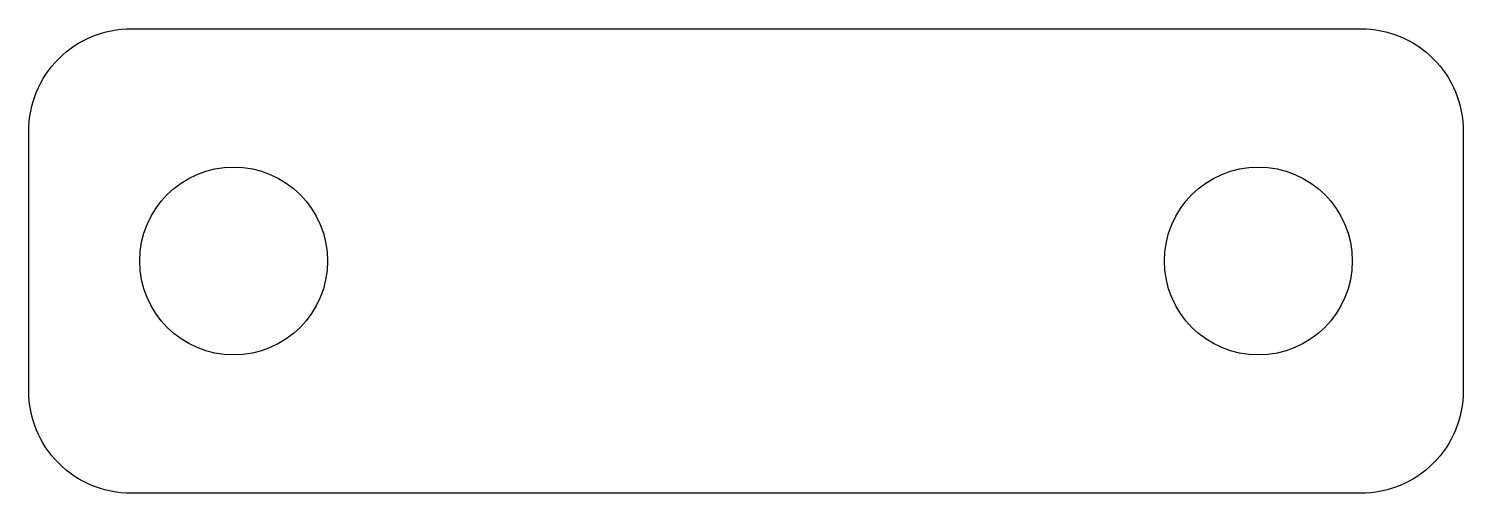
# Model space of a CAD drawing. Header units: millimetres. Extents: x -21 to 21, y -6.8 to 6.8.
import ezdxf

# ---------------------------------------------------------------- set-up
doc = ezdxf.new("R2010")
doc.units = ezdxf.units.MM
doc.layers.get('0').update_dxf_attribs({"linetype": 'CONTINUOUS'})

msp = doc.modelspace()

# ---------------------------------------------------------------- linework, layer by layer
msp.add_lwpolyline([(-18, -6.802, -0.414214), (-21, -3.802), (-21, 3.802, -0.414214), (-18, 6.802), (18, 6.802, -0.414214), (21, 3.802), (21, -3.802, -0.414214), (18, -6.802)], format="xyb", close=True)
for centre in [(-15, 0), (15, 0)]:
    msp.add_circle(centre, 2.75)

doc.saveas('drawing.dxf')
